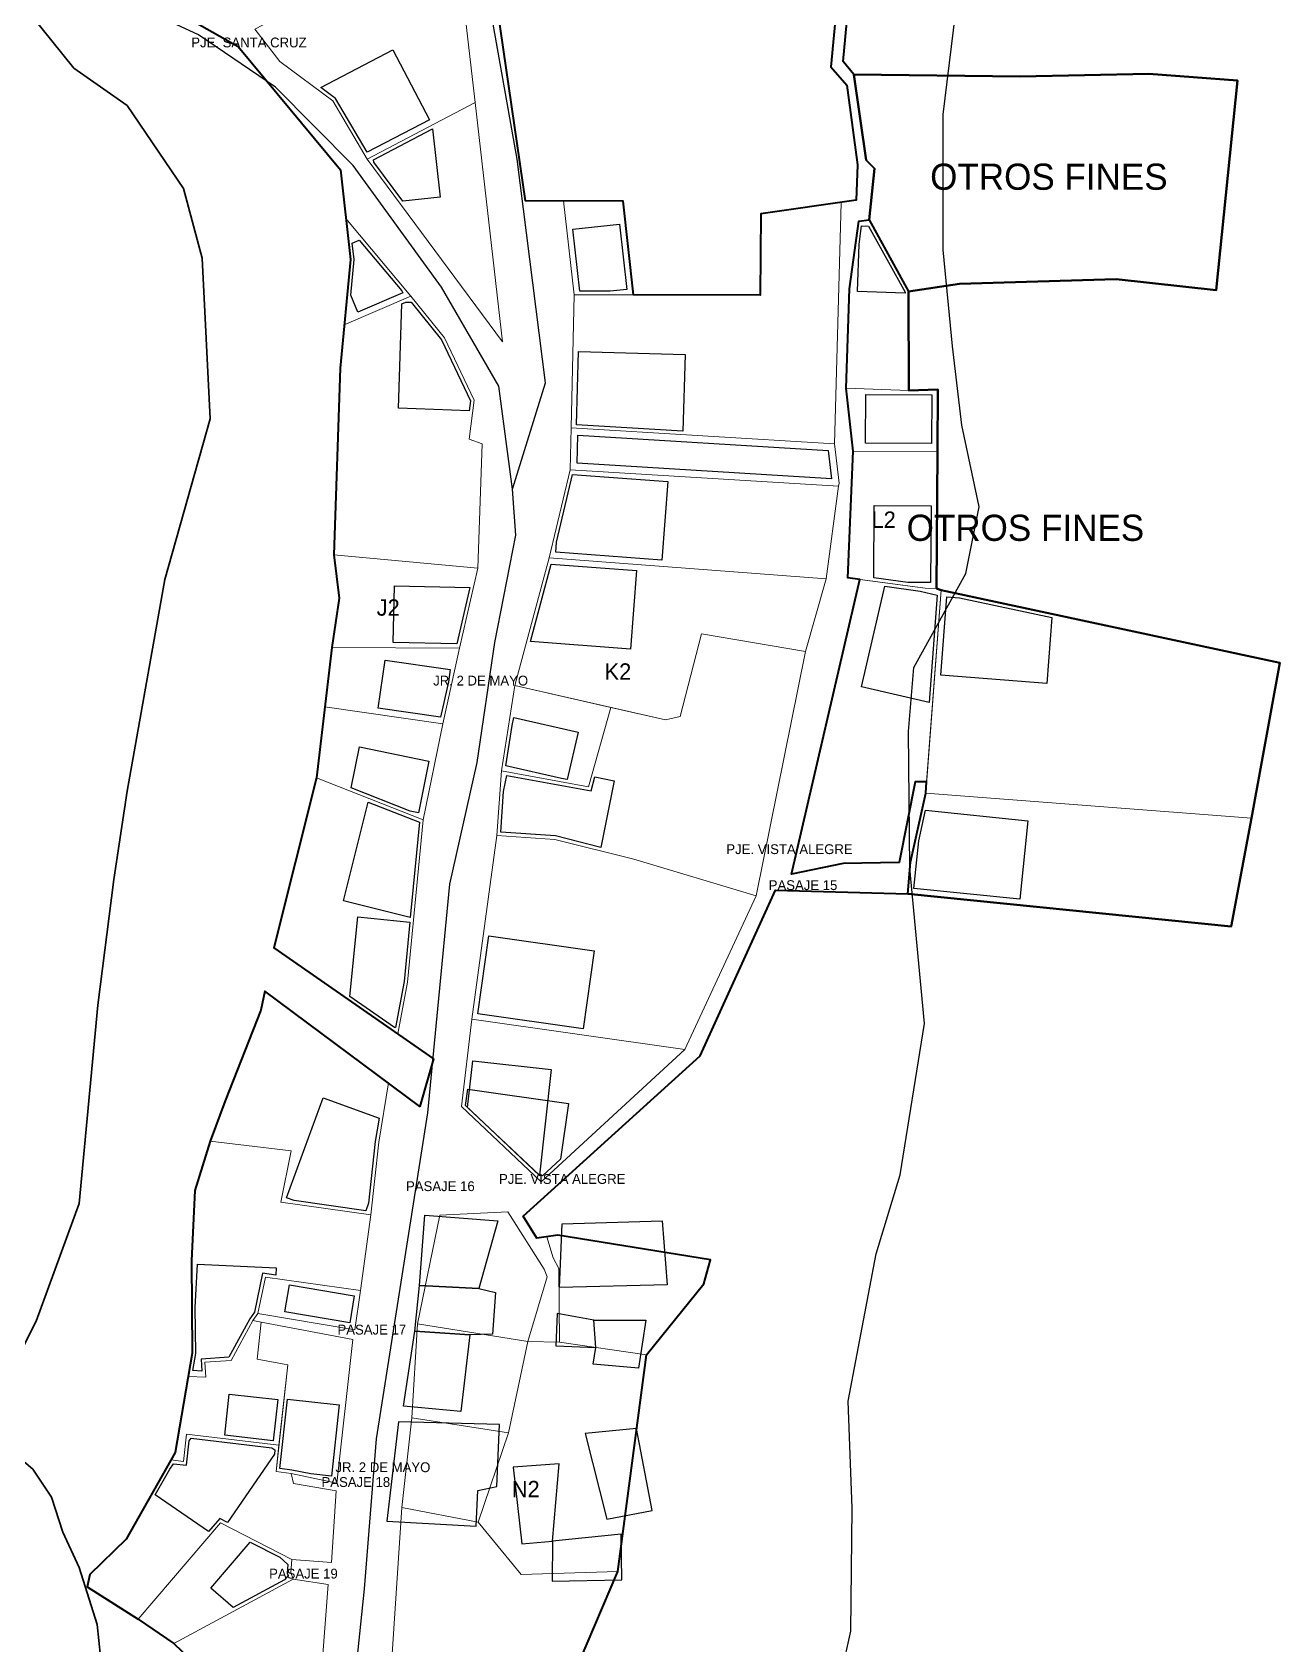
# Model space of a CAD drawing. Header units: metres. Extents: x 425183 to 426000, y 8434421 to 8436790.
# Drawn here: x 425519.6 to 425662.4, y 8435591.9 to 8435776.6 of the extents above; entities that cross this region are included whole.
import ezdxf
from ezdxf.enums import TextEntityAlignment as Align

# ---------------------------------------------------------------- set-up
doc = ezdxf.new("R2010")
doc.units = ezdxf.units.M
for name, color, linetype, lineweight in [('01_RIOS_Y_CUENCAS', 140, 'Continuous', 35), ('02_CALLES_Y_VIAS', 7, 'Continuous', 25), ('03_MANZANAS_ROTULOS', 6, 'Continuous', 35), ('04_LOTES_PREDIALES', 7, 'Continuous', 15), ('05_HUELLAS_CASAS_USUARIO', 30, 'Continuous', 30), ('06_HUELLAS_CASAS_COMPLEMENTO', 4, 'Continuous', 25), ('07_EQUIPAMIENTOS', 3, 'Continuous', 40)]:
    doc.layers.add(name, color=color, linetype=linetype, lineweight=lineweight)
doc.layers.add('08_TOPONIMIA_ROTULOS', color=7, linetype='Continuous')

msp = doc.modelspace()

# ---------------------------------------------------------------- linework, layer by layer
at = {"layer": '01_RIOS_Y_CUENCAS'}
for points in [[(425481.13, 8435590.67), (425485.73, 8435598.03), (425494.01, 8435601.4), (425505.05, 8435608.14), (425511.48, 8435613.66), (425516.66, 8435622.29), (425520.07, 8435628.99), (425524.97, 8435642.48), (425527.12, 8435665.17), (425528.96, 8435679.58), (425530.49, 8435689.7), (425534.78, 8435713.92), (425540, 8435732.31), (425539.08, 8435750.71), (425536.93, 8435758.68), (425530.49, 8435768.18), (425524.36, 8435772.47), (425512.21, 8435787.57)], [(425527.43, 8435590.59), (425527.04, 8435594.27), (425524.97, 8435600.79), (425523.13, 8435604.85), (425521.83, 8435608.83), (425519.69, 8435612.05), (425516.08, 8435615.12), (425516.54, 8435621.71), (425516.66, 8435622.29)]]:
    msp.add_lwpolyline(points, dxfattribs=at)
at = {"layer": '02_CALLES_Y_VIAS'}
for points in [[(425610.26, 8435579.54), (425613.33, 8435593.49), (425613.48, 8435607.59), (425613.02, 8435619.85), (425616.24, 8435636.71), (425619, 8435645.76), (425621.76, 8435663.08), (425620.07, 8435680.86), (425619.92, 8435696.5), (425620.53, 8435703.86), (425626.51, 8435714.59), (425628.04, 8435722.25), (425626.05, 8435731.6), (425624.98, 8435740.65), (425623.91, 8435751.68), (425623.91, 8435767.17), (425626.05, 8435784.64)], [(425574.58, 8435724.27), (425573.05, 8435736.05), (425566.46, 8435747.39), (425556.34, 8435761.34), (425547.45, 8435770.31), (425538.64, 8435776.29), (425531.12, 8435779.74), (425527.22, 8435781.35), (425509.51, 8435779.97), (425501.69, 8435778.36), (425486.98, 8435776.67), (425478.16, 8435776.36), (425468.96, 8435774.93)], [(425554.94, 8435572.26), (425557.67, 8435598.35), (425559.02, 8435615.53), (425564.89, 8435652.86), (425567.42, 8435679.05), (425570.56, 8435692.98), (425572.57, 8435706.72), (425574.97, 8435718.98), (425574.58, 8435724.27), (425578.37, 8435736.44), (425575.12, 8435762.06), (425571.42, 8435782.93)]]:
    msp.add_lwpolyline(points, dxfattribs=at)
at = {"layer": '04_LOTES_PREDIALES'}
for points in [[(425568.62, 8435783.44), (425564.48, 8435783.69), (425562.7, 8435783.19), (425558.65, 8435783.37), (425558.3, 8435783.86), (425545.1, 8435776.95), (425547.96, 8435773.22), (425554.03, 8435768.73), (425557.96, 8435762.05), (425570.31, 8435768.54), (425568.62, 8435783.44)], [(425570.31, 8435768.54), (425557.96, 8435762.05), (425573.47, 8435741.12), (425570.31, 8435768.54)], [(425612.23, 8435757.1), (425611.45, 8435729.46), (425612, 8435724.94), (425611.93, 8435724.6), (425610.49, 8435714), (425608.13, 8435705.68), (425602.51, 8435677.68), (425594.33, 8435660.09), (425577.89, 8435644.96), (425568.77, 8435653.58), (425569.93, 8435663.56), (425572.82, 8435684.62), (425573.32, 8435692), (425574.88, 8435701.78), (425578.78, 8435716.41), (425581.19, 8435726.48), (425581.31, 8435731.28), (425581.66, 8435746.52), (425580.45, 8435757.26), (425587.25, 8435757.25), (425588.46, 8435746.51), (425602.96, 8435746.49), (425603.02, 8435755.79), (425612.23, 8435757.1)], [(425581.66, 8435746.52), (425588.46, 8435746.51), (425587.25, 8435757.25), (425580.45, 8435757.26), (425581.66, 8435746.52)], [(425612.23, 8435757.1), (425603.02, 8435755.79), (425602.96, 8435746.49), (425581.66, 8435746.52), (425581.31, 8435731.28), (425611.45, 8435729.46), (425612.23, 8435757.1)], [(425554.14, 8435716.74), (425554.76, 8435711.78), (425553.92, 8435706.14), (425552.14, 8435691.19), (425547.26, 8435671.74), (425561.46, 8435661.88), (425562.57, 8435667.83), (425564.38, 8435686.39), (425566.62, 8435697.41), (425568.52, 8435706.06), (425570.62, 8435715.22), (425571.13, 8435729.46), (425569.62, 8435730), (425570.21, 8435734.46), (425566.81, 8435741.59), (425562.95, 8435746.37), (425555.52, 8435755.24), (425556.06, 8435750.56), (425554.86, 8435738.12), (425554.14, 8435716.74)], [(425555.52, 8435755.24), (425556.06, 8435750.56), (425555.34, 8435743.09), (425562.95, 8435746.37), (425555.52, 8435755.24)], [(425619.95, 8435746.91), (425615.42, 8435755.09), (425614.23, 8435754.94), (425613.19, 8435747.2), (425612.8, 8435735.81), (425619.99, 8435735.56), (425619.95, 8435746.91)], [(425570.21, 8435734.46), (425566.81, 8435741.59), (425562.95, 8435746.37), (425555.34, 8435743.09), (425554.86, 8435738.12), (425554.14, 8435716.74), (425570.62, 8435715.22), (425571.13, 8435729.46), (425569.62, 8435730), (425570.21, 8435734.46)], [(425623.29, 8435735.67), (425619.99, 8435735.56), (425612.8, 8435735.81), (425613.61, 8435728.61), (425623.26, 8435728.57), (425623.29, 8435735.67)], [(425581.31, 8435731.28), (425581.19, 8435726.48), (425611.93, 8435724.6), (425612, 8435724.94), (425611.45, 8435729.46), (425581.31, 8435731.28)], [(425623.26, 8435728.57), (425613.61, 8435728.61), (425612.99, 8435714.12), (425621.85, 8435712.91), (425623.15, 8435712.87), (425623.26, 8435728.57)], [(425611.93, 8435724.6), (425581.19, 8435726.48), (425578.78, 8435716.41), (425610.49, 8435714), (425611.93, 8435724.6)], [(425570.62, 8435715.22), (425554.14, 8435716.74), (425554.76, 8435711.78), (425553.92, 8435706.14), (425568.52, 8435706.06), (425570.62, 8435715.22)], [(425610.49, 8435714), (425578.78, 8435716.41), (425574.88, 8435701.78), (425592.13, 8435697.85), (425593.79, 8435698.24), (425596.25, 8435707.68), (425608.13, 8435705.68), (425610.49, 8435714)], [(425623.68, 8435712.7), (425623.15, 8435712.87), (425621.85, 8435712.91), (425614.37, 8435713.93), (425606.53, 8435680.18), (425612.46, 8435681.39), (425618.86, 8435681.5), (425620.71, 8435690.76), (425622.01, 8435690.76), (425623.68, 8435712.7)], [(425662.44, 8435704.36), (425623.68, 8435712.7), (425621.91, 8435689.46), (425659.2, 8435686.6), (425662.44, 8435704.36)], [(425572.82, 8435684.62), (425579.45, 8435684.15), (425588.47, 8435681.88), (425602.51, 8435677.68), (425608.13, 8435705.68), (425596.25, 8435707.68), (425593.79, 8435698.24), (425592.13, 8435697.85), (425585.85, 8435699.28), (425583.31, 8435690.18), (425573.32, 8435692), (425572.82, 8435684.62)], [(425568.52, 8435706.06), (425553.92, 8435706.14), (425553.11, 8435699.34), (425566.62, 8435697.41), (425568.52, 8435706.06)], [(425573.32, 8435692), (425583.31, 8435690.18), (425585.85, 8435699.28), (425574.88, 8435701.78), (425573.32, 8435692)], [(425566.62, 8435697.41), (425553.11, 8435699.34), (425552.14, 8435691.19), (425564.38, 8435686.39), (425566.62, 8435697.41)], [(425564.38, 8435686.39), (425552.14, 8435691.19), (425547.26, 8435671.74), (425561.46, 8435661.88), (425562.57, 8435667.83), (425564.38, 8435686.39)], [(425659.2, 8435686.6), (425621.91, 8435689.46), (425620.16, 8435681.56), (425619.87, 8435677.92), (425656.88, 8435674.17), (425659.2, 8435686.6)], [(425569.93, 8435663.56), (425594.33, 8435660.09), (425602.51, 8435677.68), (425588.47, 8435681.88), (425579.45, 8435684.15), (425572.82, 8435684.62), (425569.93, 8435663.56)], [(425546.24, 8435666.8), (425545.78, 8435664.62), (425541.69, 8435654.21), (425539.98, 8435649.59), (425549.27, 8435648.49), (425548.08, 8435642.61), (425558.38, 8435641.16), (425559.28, 8435649.51), (425560.39, 8435656.27), (425546.24, 8435666.8)], [(425568.77, 8435653.58), (425577.89, 8435644.96), (425594.33, 8435660.09), (425569.93, 8435663.56), (425568.77, 8435653.58)], [(425558.38, 8435641.16), (425548.08, 8435642.61), (425549.27, 8435648.49), (425539.98, 8435649.59), (425538.21, 8435643.94), (425537.84, 8435635.94), (425537.93, 8435625.34), (425537.47, 8435622.67), (425539.48, 8435622.59), (425539.38, 8435624.29), (425542.37, 8435624.49), (425544.85, 8435629.06), (425545.44, 8435629.86), (425546.3, 8435634.03), (425557.19, 8435632.49), (425558.38, 8435641.16)], [(425597.25, 8435636.02), (425596.51, 8435633.26), (425589.92, 8435625.15), (425586.67, 8435600.32), (425578.76, 8435581.78), (425569.12, 8435583.23), (425568.73, 8435587.41), (425560.61, 8435588.02), (425561.93, 8435607.67), (425563.08, 8435617.91), (425563.73, 8435628.69), (425566.29, 8435641.13), (425574.08, 8435641.5), (425578.21, 8435634.94), (425578.57, 8435634.06), (425576.37, 8435626.68), (425579.97, 8435626.59), (425579.91, 8435635.04), (425579.24, 8435636.26), (425578.53, 8435638.66), (425579.77, 8435638.84), (425597.25, 8435636.02)], [(425574.08, 8435641.5), (425566.29, 8435641.13), (425563.73, 8435628.69), (425576.37, 8435626.68), (425578.57, 8435634.06), (425578.21, 8435634.94), (425574.08, 8435641.5)], [(425596.51, 8435633.26), (425597.25, 8435636.02), (425579.77, 8435638.84), (425578.53, 8435638.66), (425579.24, 8435636.26), (425579.91, 8435635.04), (425579.97, 8435626.59), (425589.92, 8435625.15), (425596.51, 8435633.26)], [(425546.3, 8435634.03), (425545.44, 8435629.86), (425556.53, 8435627.99), (425557.19, 8435632.49), (425546.3, 8435634.03)], [(425548.86, 8435623.99), (425545.37, 8435624.65), (425545.83, 8435628.87), (425544.85, 8435629.06), (425542.37, 8435624.49), (425539.38, 8435624.29), (425539.48, 8435622.59), (425537.47, 8435622.67), (425535.98, 8435613.96), (425535.49, 8435613.1), (425536.91, 8435612.94), (425537.28, 8435616.07), (425547.85, 8435614.8), (425548.86, 8435623.99)], [(425556.3, 8435626.91), (425545.83, 8435628.87), (425545.37, 8435624.65), (425548.86, 8435623.99), (425547.52, 8435611.77), (425549.25, 8435611.56), (425554.49, 8435610.46), (425556.3, 8435626.91)], [(425576.37, 8435626.68), (425563.73, 8435628.69), (425563.08, 8435617.91), (425574.15, 8435616.21), (425576.37, 8435626.68)], [(425589.92, 8435625.15), (425579.97, 8435626.59), (425576.37, 8435626.68), (425574.15, 8435616.21), (425570.67, 8435605.99), (425575.57, 8435599.98), (425586.67, 8435600.32), (425589.92, 8435625.15)], [(425574.15, 8435616.21), (425563.08, 8435617.91), (425561.93, 8435607.67), (425570.67, 8435605.99), (425574.15, 8435616.21)], [(425554.42, 8435609.57), (425549.54, 8435610.39), (425549.25, 8435611.56), (425547.52, 8435611.77), (425547.85, 8435614.8), (425537.28, 8435616.07), (425536.91, 8435612.94), (425535.49, 8435613.1), (425530.38, 8435604.03), (425526.2, 8435599.99), (425525.91, 8435598.59), (425531.72, 8435594.86), (425541.17, 8435605.92), (425549.34, 8435601.69), (425553.88, 8435601.38), (425554.42, 8435609.57)], [(425586.67, 8435600.32), (425575.57, 8435599.98), (425570.67, 8435605.99), (425561.93, 8435607.67), (425560.61, 8435588.02), (425568.73, 8435587.41), (425569.12, 8435583.23), (425578.76, 8435581.78), (425586.67, 8435600.32)], [(425535.83, 8435592.1), (425549.48, 8435599.44), (425549.21, 8435600.2), (425549.34, 8435601.69), (425541.17, 8435605.92), (425531.72, 8435594.86), (425535.83, 8435592.1)], [(425547.81, 8435580.61), (425552.15, 8435581.31), (425553.48, 8435598.86), (425549.48, 8435599.44), (425535.83, 8435592.1), (425547.81, 8435580.61)]]:
    msp.add_lwpolyline(points, close=True, dxfattribs=at)
for points in [[(425568.62, 8435783.44), (425570.31, 8435768.54), (425573.47, 8435741.12), (425557.96, 8435762.05), (425554.03, 8435768.73), (425547.96, 8435773.22), (425545.1, 8435776.95)], [(425547.81, 8435580.61), (425535.83, 8435592.1), (425531.72, 8435594.86), (425525.91, 8435598.59), (425526.2, 8435599.99), (425530.38, 8435604.03), (425535.49, 8435613.1), (425535.98, 8435613.96), (425537.47, 8435622.67), (425537.93, 8435625.34), (425537.84, 8435635.94), (425538.21, 8435643.94), (425539.98, 8435649.59), (425541.69, 8435654.21), (425545.78, 8435664.62), (425546.24, 8435666.8), (425560.39, 8435656.27), (425560.39, 8435656.27), (425559.28, 8435649.51), (425558.38, 8435641.16), (425557.19, 8435632.49), (425556.53, 8435627.99), (425545.44, 8435629.86), (425544.85, 8435629.06), (425545.83, 8435628.87), (425556.3, 8435626.91), (425554.49, 8435610.46), (425549.25, 8435611.56), (425549.54, 8435610.39), (425554.42, 8435609.57), (425553.88, 8435601.38), (425549.34, 8435601.69), (425549.21, 8435600.2), (425549.48, 8435599.44), (425553.48, 8435598.86), (425552.15, 8435581.31)]]:
    msp.add_lwpolyline(points, dxfattribs=at)
at = {"layer": '05_HUELLAS_CASAS_USUARIO'}
for points in [[(425563.96, 8435633.07), (425564.57, 8435641.14), (425572.91, 8435640.47), (425570.76, 8435632.74), (425563.96, 8435633.07)], [(425580.3, 8435640.16), (425591.72, 8435640.48), (425592.3, 8435633.17), (425579.97, 8435632.85), (425580.3, 8435640.16)], [(425563.42, 8435627.84), (425563.96, 8435633.07), (425570.76, 8435632.74), (425572.65, 8435632.26), (425572.32, 8435627.52), (425569.73, 8435627.44), (425563.42, 8435627.84)], [(425579.7, 8435629.86), (425579.57, 8435626.17), (425584.13, 8435625.97), (425583.91, 8435629.1), (425579.7, 8435629.86)], [(425583.91, 8435629.1), (425589.86, 8435629.12), (425589.04, 8435623.62), (425583.85, 8435624.09), (425584.13, 8435625.97), (425583.91, 8435629.1)], [(425568.7, 8435618.67), (425562.11, 8435619.28), (425563.42, 8435627.84), (425569.73, 8435627.44), (425568.7, 8435618.67)], [(425561.56, 8435617.46), (425560.19, 8435606.11), (425570.42, 8435605.52), (425570.62, 8435609.62), (425572.79, 8435610.05), (425573.12, 8435617.15), (425561.56, 8435617.46)], [(425585.41, 8435606.33), (425590.59, 8435607.32), (425588.81, 8435616.71), (425582.93, 8435616.13), (425585.41, 8435606.33)], [(425574.67, 8435612.28), (425575.68, 8435603.51), (425579.18, 8435603.8), (425579.93, 8435612.65), (425574.67, 8435612.28)], [(425579.18, 8435603.8), (425579.13, 8435599.21), (425587.11, 8435599.37), (425587.03, 8435604.59), (425579.18, 8435603.8)]]:
    msp.add_lwpolyline(points, close=True, dxfattribs=at)
at = {"layer": '06_HUELLAS_CASAS_COMPLEMENTO'}
for points in [[(425554.33, 8435769), (425552.65, 8435770.25), (425560.89, 8435774.56), (425565.08, 8435766.56), (425557.96, 8435762.84), (425554.33, 8435769)], [(425558.71, 8435761.72), (425558.68, 8435761.97), (425565.43, 8435765.52), (425566.32, 8435757.71), (425562.04, 8435757.22), (425558.71, 8435761.72)], [(425582.32, 8435746.92), (425581.52, 8435754.02), (425586.84, 8435754.62), (425587.68, 8435747.13), (425585.78, 8435746.92), (425582.32, 8435746.92)], [(425619.55, 8435746.7), (425614.1, 8435746.89), (425614.29, 8435752.33), (425614.57, 8435754.42), (425615.35, 8435754.39), (425619.55, 8435746.8), (425619.55, 8435746.7)], [(425561.93, 8435746.96), (425562.03, 8435746.73), (425556.9, 8435744.53), (425556.07, 8435746.47), (425556.46, 8435750.56), (425556.25, 8435752.44), (425557.05, 8435752.79), (425561.93, 8435746.96)], [(425569.65, 8435733.25), (425561.53, 8435733.52), (425561.94, 8435745.5), (425562.38, 8435745.69), (425563, 8435745.67), (425566.47, 8435741.37), (425569.8, 8435734.39), (425569.65, 8435733.25)], [(425581.94, 8435731.64), (425582.17, 8435740.02), (425594.35, 8435739.67), (425594.11, 8435730.91), (425581.94, 8435731.64)], [(425622.59, 8435735.07), (425622.56, 8435729.49), (425615.03, 8435729.52), (425615.06, 8435735.1), (425622.59, 8435735.07)], [(425582.09, 8435730.43), (425610.74, 8435728.7), (425611.13, 8435725.45), (425582.01, 8435727.23), (425582.09, 8435730.43)], [(425581.47, 8435725.96), (425592.37, 8435725.13), (425591.69, 8435716.13), (425579.54, 8435717.06), (425579.62, 8435718.2), (425581.47, 8435725.96)], [(425615.96, 8435714.12), (425616.01, 8435722.4), (425622.52, 8435722.35), (425622.46, 8435713.57), (425619.85, 8435713.59), (425615.96, 8435714.12)], [(425579.01, 8435715.69), (425588.8, 8435714.95), (425588.12, 8435705.95), (425576.64, 8435706.82), (425579.01, 8435715.69)], [(425568.22, 8435706.54), (425560.95, 8435706.69), (425561.09, 8435713.2), (425569.71, 8435713.02), (425568.22, 8435706.54)], [(425622.3, 8435699.84), (425614.55, 8435701.64), (425617.23, 8435713.14), (425621.26, 8435712.59), (425623.23, 8435712.13), (425622.3, 8435699.84)], [(425636.36, 8435709.56), (425635.78, 8435702.01), (425623.63, 8435702.95), (425624.32, 8435711.95), (425625.79, 8435711.83), (425636.36, 8435709.56)], [(425566.37, 8435698.15), (425559.22, 8435699.17), (425560.01, 8435704.69), (425567.47, 8435703.63), (425567.26, 8435702.19), (425566.37, 8435698.15)], [(425574.56, 8435697.22), (425574.76, 8435698.11), (425582.1, 8435696.44), (425580.87, 8435691.03), (425580.22, 8435691.15), (425573.82, 8435692.6), (425574.56, 8435697.22)], [(425556.12, 8435690.06), (425557.07, 8435694.74), (425565.03, 8435693.11), (425563.83, 8435687.21), (425562.87, 8435687.41), (425556.12, 8435690.06)], [(425573.56, 8435689.64), (425573.93, 8435691.48), (425583.59, 8435689.72), (425584.04, 8435691.31), (425586.24, 8435690.87), (425584.71, 8435683.24), (425579.52, 8435684.55), (425573.25, 8435684.99), (425573.56, 8435689.64)], [(425562.89, 8435675.21), (425555.26, 8435677.13), (425558.09, 8435688.43), (425563.95, 8435686.13), (425562.89, 8435675.21)], [(425621.88, 8435687.49), (425633.59, 8435686.3), (425632.68, 8435677.32), (425620.55, 8435678.55), (425621.11, 8435683.99), (425621.88, 8435687.49)], [(425562.18, 8435667.88), (425561.19, 8435662.61), (425561.1, 8435662.62), (425555.99, 8435666.16), (425556.9, 8435675.28), (425562.84, 8435674.69), (425562.18, 8435667.88)], [(425583.96, 8435671.39), (425582.68, 8435662.46), (425570.62, 8435664.17), (425571.89, 8435673.11), (425583.96, 8435671.39)], [(425569.46, 8435653.48), (425570.06, 8435658.81), (425579.03, 8435657.8), (425577.67, 8435645.71), (425569.46, 8435653.48)], [(425558.88, 8435649.57), (425558.12, 8435642.5), (425557.81, 8435641.64), (425549.61, 8435642.8), (425548.74, 8435643.11), (425552.91, 8435654.57), (425559.32, 8435652.23), (425558.88, 8435649.57)], [(425578.04, 8435645.64), (425577.69, 8435645.69), (425569.23, 8435653.69), (425569.5, 8435655.56), (425581.01, 8435653.92), (425580.1, 8435647.54), (425578.04, 8435645.64)], [(425545.98, 8435634.48), (425545.07, 8435630.03), (425544.51, 8435629.27), (425542.13, 8435624.87), (425538.96, 8435624.66), (425539.04, 8435623.29), (425537.99, 8435623.34), (425538.33, 8435625.31), (425538.28, 8435630.57), (425538.52, 8435635.52), (425547.53, 8435635.09), (425547.49, 8435634.26), (425545.98, 8435634.48)], [(425556.48, 8435631.9), (425555.96, 8435628.8), (425548.53, 8435630.05), (425549.06, 8435633.16), (425556.48, 8435631.9)], [(425541.65, 8435615.95), (425542.17, 8435620.65), (425547.72, 8435620.04), (425547.2, 8435615.28), (425541.65, 8435615.95)], [(425549.32, 8435611.95), (425547.96, 8435612.12), (425548.83, 8435620.06), (425554.77, 8435619.41), (425553.87, 8435611.24), (425551.49, 8435611.5), (425549.32, 8435611.95)], [(425541.07, 8435606.42), (425539.79, 8435604.93), (425533.7, 8435609.12), (425535.36, 8435612.05), (425535.78, 8435612.66), (425537.26, 8435612.5), (425537.59, 8435615.29), (425537.8, 8435615.6), (425547.06, 8435614.49), (425547.39, 8435614.27), (425547.33, 8435613.76), (425541.96, 8435605.96), (425541.07, 8435606.42)], [(425547.94, 8435601.97), (425548.89, 8435601.15), (425548.81, 8435600.15), (425548.91, 8435599.86), (425548.49, 8435599.37), (425542.63, 8435596.22), (425540.06, 8435598.41), (425544.58, 8435603.71), (425547.94, 8435601.97)]]:
    msp.add_lwpolyline(points, close=True, dxfattribs=at)
at = {"layer": '07_EQUIPAMIENTOS'}
for points in [[(425578.76, 8435581.78), (425586.67, 8435600.32), (425589.92, 8435625.15), (425596.51, 8435633.26), (425597.25, 8435636.02), (425579.77, 8435638.84), (425577.39, 8435638.5), (425575.82, 8435641.03), (425596.07, 8435659.37), (425604.72, 8435678.34), (425619.87, 8435677.92), (425656.88, 8435674.17), (425659.2, 8435686.6), (425662.44, 8435704.36), (425623.68, 8435712.7), (425623.15, 8435712.87), (425623.26, 8435728.57), (425623.29, 8435735.67), (425619.99, 8435735.56), (425619.95, 8435746.91), (425625.79, 8435747.77), (425643.73, 8435748.31), (425655.16, 8435747.03), (425657.62, 8435771.05), (425647.45, 8435771.81), (425632.71, 8435771.51), (425613.66, 8435771.73), (425612.47, 8435773.23), (425614.04, 8435790.43)], [(425612.64, 8435789.57), (425611.03, 8435772.62), (425612.89, 8435770.53), (425614.1, 8435761.41), (425613.96, 8435757.35), (425603.02, 8435755.79), (425602.96, 8435746.49), (425588.46, 8435746.51), (425587.25, 8435757.25), (425576.1, 8435757.26), (425571.95, 8435785.69)], [(425527.95, 8435783.58), (425543.17, 8435774.96), (425554.89, 8435760.82), (425556.06, 8435750.56), (425554.86, 8435738.12), (425554.14, 8435716.74), (425554.76, 8435711.78), (425553.92, 8435706.14), (425552.14, 8435691.19), (425547.26, 8435671.74), (425565.56, 8435659.04), (425563.99, 8435653.59), (425546.24, 8435666.8), (425545.78, 8435664.62), (425541.69, 8435654.21), (425539.98, 8435649.59), (425538.21, 8435643.94), (425537.84, 8435635.94), (425537.93, 8435625.34), (425535.98, 8435613.96), (425530.38, 8435604.03), (425526.2, 8435599.99), (425525.91, 8435598.59), (425531.72, 8435594.86), (425535.83, 8435592.1), (425547.81, 8435580.61)]]:
    msp.add_lwpolyline(points, dxfattribs=at)
for points in [[(425613.66, 8435771.73), (425632.71, 8435771.51), (425647.45, 8435771.81), (425657.62, 8435771.05), (425655.16, 8435747.03), (425643.73, 8435748.31), (425625.79, 8435747.77), (425619.95, 8435746.91), (425619.99, 8435735.56), (425623.29, 8435735.67), (425623.26, 8435728.57), (425623.15, 8435712.87), (425623.68, 8435712.7), (425662.44, 8435704.36), (425659.2, 8435686.6), (425656.88, 8435674.17), (425619.87, 8435677.92), (425620.16, 8435681.56), (425621.91, 8435689.46), (425622.01, 8435690.76), (425620.71, 8435690.76), (425618.86, 8435681.5), (425612.46, 8435681.39), (425606.53, 8435680.18), (425614.37, 8435713.93), (425612.99, 8435714.12), (425613.61, 8435728.61), (425612.8, 8435735.81), (425613.19, 8435747.2), (425614.23, 8435754.94), (425615.42, 8435755.09), (425616.03, 8435760.96), (425615.1, 8435761.93), (425613.66, 8435771.73)], [(425657.62, 8435771.05), (425647.45, 8435771.81), (425632.71, 8435771.51), (425613.66, 8435771.73), (425615.1, 8435761.93), (425616.03, 8435760.96), (425615.42, 8435755.09), (425619.95, 8435746.91), (425625.79, 8435747.77), (425643.73, 8435748.31), (425655.16, 8435747.03), (425657.62, 8435771.05)]]:
    msp.add_lwpolyline(points, close=True, dxfattribs=at)

# ---------------------------------------------------------------- texts
at = {"layer": '03_MANZANAS_ROTULOS'}
for s, p in [('L2', (425617.09, 8435720.77)), ('J2', (425560.37, 8435710.71)), ('K2', (425586.66, 8435703.38)), ('N2', (425576.11, 8435609.77))]:
    msp.add_text(s, height=1.875, dxfattribs=at).set_placement(p, align=Align.MIDDLE_CENTER)
at = {"layer": '07_EQUIPAMIENTOS'}
for p in [(425636.01, 8435760.04), (425633.32, 8435719.84)]:
    msp.add_text('OTROS FINES', height=3, dxfattribs=at).set_placement(p, align=Align.MIDDLE_CENTER)
at = {"layer": '08_TOPONIMIA_ROTULOS'}
for s, p in [('PJE. SANTA CRUZ', (425544.42, 8435775.41)), ('JR. 2 DE MAYO', (425570.95, 8435702.34)), ('PJE. VISTA ALEGRE', (425606.31, 8435683.04)), ('PASAJE 15', (425607.86, 8435678.92)), ('PASAJE 16', (425566.34, 8435644.45)), ('PJE. VISTA ALEGRE', (425580.29, 8435645.28)), ('PASAJE 17', (425558.49, 8435628.03)), ('JR. 2 DE MAYO', (425559.76, 8435612.27)), ('PASAJE 18', (425556.66, 8435610.58)), ('PASAJE 19', (425550.66, 8435600.09))]:
    msp.add_text(s, height=1.125, dxfattribs=at).set_placement(p, align=Align.MIDDLE_CENTER)

doc.saveas('drawing.dxf')
